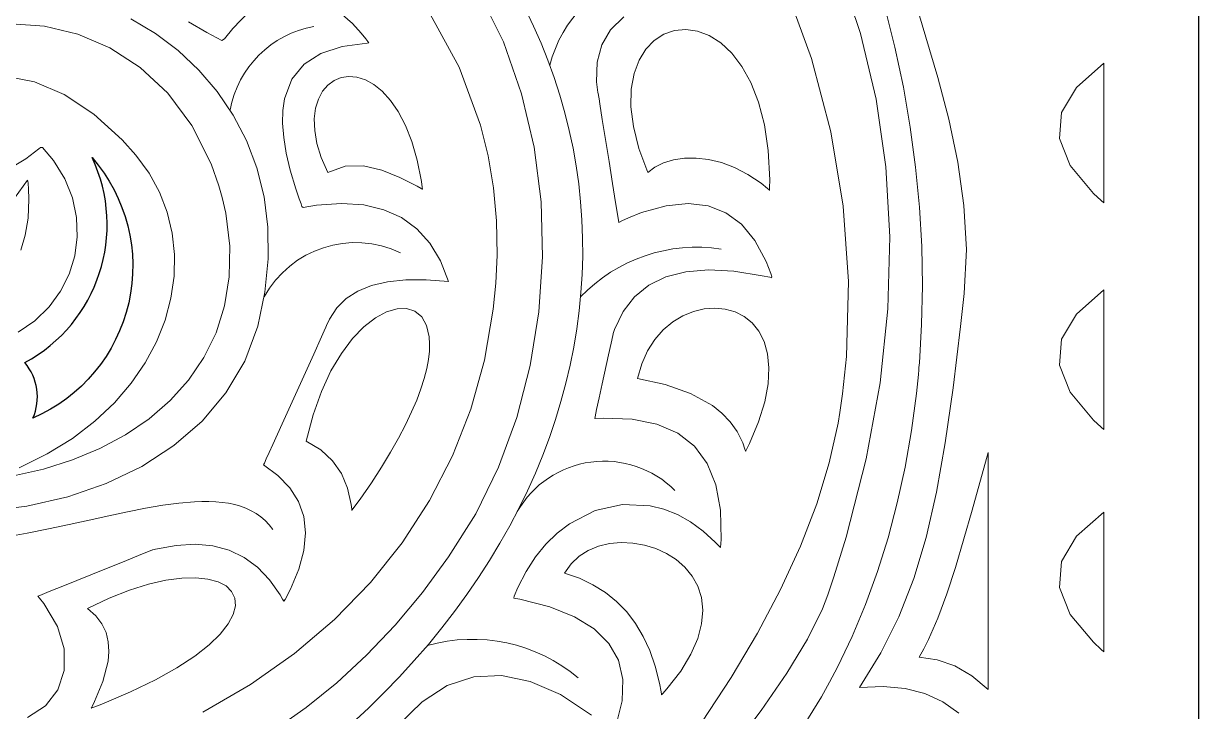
# Model space of a CAD drawing. Header units: inches. Extents: x 249 to 1192, y -18 to 440.
# Drawn here: x 689.839 to 690.362, y 239.227 to 239.533 of the extents above; entities that cross this region are included whole.
import ezdxf

# ---------------------------------------------------------------- set-up
doc = ezdxf.new("R2010")
doc.units = ezdxf.units.IN
doc.header["$MEASUREMENT"] = 0
doc.layers.add('KACA', color=141, linetype='Continuous', lineweight=30)

# ---------------------------------------------------------------- blocks, each defined once
blk = doc.blocks.new('GORGA')
blk.add_lwpolyline([(366.59218, 151.19092), (367.59218, 151.19092), (367.59218, 149.19092), (366.59218, 149.19092)], close=True)
blk.add_lwpolyline([(366.59218, 151.19092), (367.59218, 151.19092), (367.59218, 149.19092), (366.59218, 149.19092)], close=True)
at = {"lineweight": 9}
for points in [[(367.06744, 150.68873), (367.07988, 150.69487), (367.09108, 150.70178), (367.10104, 150.70939), (367.10976, 150.71758), (367.11725, 150.72627), (367.12352, 150.73537), (367.12855, 150.74477), (367.13237, 150.75439), (367.13497, 150.76413), (367.13636, 150.77389), (367.13654, 150.78359), (367.13551, 150.79312), (367.13327, 150.8024), (367.12984, 150.81133), (367.12521, 150.81982), (367.11938, 150.82776), (367.11329, 150.83457), (367.10058, 150.84606), (367.08742, 150.85471), (367.0742, 150.86035), (367.06131, 150.86286)], [(367.05892, 150.81926), (367.07043, 150.82615), (367.07623, 150.83063), (367.07695, 150.83124), (367.07774, 150.83123), (367.07947, 150.82932), (367.08262, 150.82541), (367.08766, 150.81723), (367.09107, 150.80874), (367.09292, 150.8001), (367.09326, 150.79146), (367.09216, 150.783), (367.08966, 150.77487), (367.08584, 150.76724), (367.08074, 150.76027), (367.07442, 150.75412), (367.06696, 150.74896)], [(367.14274, 150.88714), (367.15089, 150.88236), (367.1553, 150.87996), (367.15759, 150.87877), (367.15878, 150.87953), (367.16242, 150.88418), (367.16978, 150.89168)], [(367.20781, 150.8932), (367.21567, 150.8863), (367.21963, 150.88196), (367.22162, 150.87956), (367.22261, 150.8783), (367.22303, 150.8777), (367.22228, 150.87765), (367.21111, 150.87607), (367.2017, 150.87298), (367.1942, 150.8682), (367.18877, 150.86156), (367.18553, 150.85287), (367.18478, 150.8477), (367.18464, 150.84196), (367.18513, 150.83562), (367.18626, 150.82866), (367.18805, 150.82105), (367.19051, 150.81278), (367.19201, 150.80839), (367.19282, 150.80613), (367.19324, 150.80498), (367.19385, 150.80452), (367.19976, 150.80546), (367.2108, 150.80625), (367.22078, 150.80561), (367.22971, 150.80352), (367.23758, 150.8), (367.24439, 150.79504), (367.25014, 150.78864), (367.25484, 150.7808), (367.25847, 150.77152), (367.24847, 150.77234), (367.23943, 150.77233), (367.23135, 150.77148), (367.22425, 150.76981), (367.21811, 150.7673), (367.21293, 150.76395), (367.20872, 150.75978), (367.20548, 150.75477), (367.20422, 150.75196), (367.2039, 150.75123), (367.20315, 150.74956), (367.20195, 150.74692), (367.19848, 150.73927), (367.19404, 150.72947), (367.1844, 150.70821), (367.18029, 150.69913), (367.17864, 150.6955), (367.17736, 150.69268), (367.17651, 150.69081), (367.17616, 150.69004), (367.18252, 150.68533), (367.18787, 150.67976), (367.1917, 150.67364), (367.19403, 150.66697), (367.19483, 150.65974), (367.19413, 150.65195), (367.19191, 150.64361), (367.18818, 150.63472), (367.18575, 150.63006), (367.18511, 150.62931), (367.18459, 150.63028), (367.18352, 150.63216), (367.17883, 150.63893), (367.1735, 150.64449), (367.16753, 150.64885), (367.16092, 150.65199), (367.15366, 150.65393), (367.14576, 150.65465), (367.13722, 150.65417), (367.12804, 150.65248), (367.12685, 150.65218), (367.12674, 150.65215), (367.1265, 150.65205), (367.1253, 150.65157), (367.12051, 150.64964), (367.11336, 150.64675), (367.10483, 150.64331), (367.08757, 150.63635), (367.08081, 150.63363), (367.07662, 150.63194), (367.07579, 150.63161), (367.07574, 150.63158), (367.07645, 150.63076), (367.07845, 150.62827), (367.08447, 150.61816), (367.08742, 150.60811), (367.08742, 150.59857), (367.08462, 150.58999), (367.07915, 150.58284), (367.07115, 150.57757)], [(367.33647, 150.88933), (367.33061, 150.88357), (367.32664, 150.87683), (367.32456, 150.86909), (367.32436, 150.86036), (367.32497, 150.85563), (367.32515, 150.85465), (367.32516, 150.8546), (367.32521, 150.85429), (367.32543, 150.85289), (367.3258, 150.85057), (367.3269, 150.8437), (367.32832, 150.83479), (367.32989, 150.82493), (367.33144, 150.81521), (367.33279, 150.80673), (367.33377, 150.8006), (367.33406, 150.79875), (367.3342, 150.7979), (367.3342, 150.79786), (367.33562, 150.79853), (367.33861, 150.79988), (367.34439, 150.8022), (367.35524, 150.80529), (367.3651, 150.80631), (367.37399, 150.80527), (367.3819, 150.80217), (367.38883, 150.79701), (367.39478, 150.78979), (367.39975, 150.7805), (367.40187, 150.77508), (367.40237, 150.77365), (367.40224, 150.77323), (367.40139, 150.77343), (367.39805, 150.77415), (367.38546, 150.77616), (367.37412, 150.77675), (367.36403, 150.7759), (367.35519, 150.77363), (367.3476, 150.76992), (367.34127, 150.76479), (367.33618, 150.75823), (367.33235, 150.75024), (367.33173, 150.74847), (367.3317, 150.74833), (367.33153, 150.74753), (367.33079, 150.74413), (367.32966, 150.73891), (367.32685, 150.72601), (367.3255, 150.71977), (367.32438, 150.71466), (367.32368, 150.7114), (367.32352, 150.71069), (367.32374, 150.71062), (367.32724, 150.7108), (367.34012, 150.71037), (367.35119, 150.70814), (367.36045, 150.7041), (367.36791, 150.69825), (367.37357, 150.69059), (367.37742, 150.68113), (367.37947, 150.66986), (367.37972, 150.65678), (367.3795, 150.65322), (367.3771, 150.65559), (367.37177, 150.66054), (367.36617, 150.66462), (367.36033, 150.66785), (367.35433, 150.67023), (367.34822, 150.67176), (367.33586, 150.67235), (367.32372, 150.66966), (367.31223, 150.66377), (367.30687, 150.65964), (367.30183, 150.65473), (367.29718, 150.64906), (367.29297, 150.64262), (367.28925, 150.63543), (367.2876, 150.63156), (367.28747, 150.63073), (367.28839, 150.63056), (367.29022, 150.63021), (367.30351, 150.62684), (367.31455, 150.62244), (367.32331, 150.61701), (367.3298, 150.61056), (367.33403, 150.60307), (367.33599, 150.59455), (367.33568, 150.585), (367.3331, 150.57442)], [(367.32215, 150.57861), (367.30823, 150.58779), (367.29485, 150.5937), (367.282, 150.59634), (367.2697, 150.5957), (367.25793, 150.59179), (367.24671, 150.58461), (367.23602, 150.57415)], [(367.46544, 150.89831), (367.47622, 150.86235), (367.48109, 150.84372), (367.4851, 150.82471), (367.48783, 150.80537), (367.4889, 150.78574), (367.48793, 150.7662), (367.48627, 150.75148), (367.48297, 150.72431), (367.47948, 150.69986), (367.47557, 150.67779), (367.47099, 150.65776), (367.46551, 150.63941), (367.45889, 150.62239), (367.45089, 150.60637), (367.44128, 150.59099), (367.45187, 150.59147), (367.46159, 150.59057), (367.47043, 150.58828), (367.47839, 150.5846), (367.48548, 150.57954)], [(367.06744, 150.68873), (367.07988, 150.69487), (367.09108, 150.70178), (367.10104, 150.70939), (367.10976, 150.71758), (367.11725, 150.72627), (367.12352, 150.73537), (367.12855, 150.74477), (367.13237, 150.75439), (367.13497, 150.76413), (367.13636, 150.77389), (367.13654, 150.78359), (367.13551, 150.79312), (367.13327, 150.8024), (367.12984, 150.81133), (367.12521, 150.81982), (367.11938, 150.82776), (367.11329, 150.83457), (367.10058, 150.84606), (367.08742, 150.85471), (367.0742, 150.86035), (367.06131, 150.86286)], [(367.05892, 150.81926), (367.07043, 150.82615), (367.07623, 150.83063), (367.07695, 150.83124), (367.07774, 150.83123), (367.07947, 150.82932), (367.08262, 150.82541), (367.08766, 150.81723), (367.09107, 150.80874), (367.09292, 150.8001), (367.09326, 150.79146), (367.09216, 150.783), (367.08966, 150.77487), (367.08584, 150.76724), (367.08074, 150.76027), (367.07442, 150.75412), (367.06696, 150.74896)], [(367.14274, 150.88714), (367.15089, 150.88236), (367.1553, 150.87996), (367.15759, 150.87877), (367.15878, 150.87953), (367.16242, 150.88418), (367.16978, 150.89168)], [(367.20781, 150.8932), (367.21567, 150.8863), (367.21963, 150.88196), (367.22162, 150.87956), (367.22261, 150.8783), (367.22303, 150.8777), (367.22228, 150.87765), (367.21111, 150.87607), (367.2017, 150.87298), (367.1942, 150.8682), (367.18877, 150.86156), (367.18553, 150.85287), (367.18478, 150.8477), (367.18464, 150.84196), (367.18513, 150.83562), (367.18626, 150.82866), (367.18805, 150.82105), (367.19051, 150.81278), (367.19201, 150.80839), (367.19282, 150.80613), (367.19324, 150.80498), (367.19385, 150.80452), (367.19976, 150.80546), (367.2108, 150.80625), (367.22078, 150.80561), (367.22971, 150.80352), (367.23758, 150.8), (367.24439, 150.79504), (367.25014, 150.78864), (367.25484, 150.7808), (367.25847, 150.77152), (367.24847, 150.77234), (367.23943, 150.77233), (367.23135, 150.77148), (367.22425, 150.76981), (367.21811, 150.7673), (367.21293, 150.76395), (367.20872, 150.75978), (367.20548, 150.75477), (367.20422, 150.75196), (367.2039, 150.75123), (367.20315, 150.74956), (367.20195, 150.74692), (367.19848, 150.73927), (367.19404, 150.72947), (367.1844, 150.70821), (367.18029, 150.69913), (367.17864, 150.6955), (367.17736, 150.69268), (367.17651, 150.69081), (367.17616, 150.69004), (367.18252, 150.68533), (367.18787, 150.67976), (367.1917, 150.67364), (367.19403, 150.66697), (367.19483, 150.65974), (367.19413, 150.65195), (367.19191, 150.64361), (367.18818, 150.63472), (367.18575, 150.63006), (367.18511, 150.62931), (367.18459, 150.63028), (367.18352, 150.63216), (367.17883, 150.63893), (367.1735, 150.64449), (367.16753, 150.64885), (367.16092, 150.65199), (367.15366, 150.65393), (367.14576, 150.65465), (367.13722, 150.65417), (367.12804, 150.65248), (367.12685, 150.65218), (367.12674, 150.65215), (367.1265, 150.65205), (367.1253, 150.65157), (367.12051, 150.64964), (367.11336, 150.64675), (367.10483, 150.64331), (367.08757, 150.63635), (367.08081, 150.63363), (367.07662, 150.63194), (367.07579, 150.63161), (367.07574, 150.63158), (367.07645, 150.63076), (367.07845, 150.62827), (367.08447, 150.61816), (367.08742, 150.60811), (367.08742, 150.59857), (367.08462, 150.58999), (367.07915, 150.58284), (367.07115, 150.57757)], [(367.33647, 150.88933), (367.33061, 150.88357), (367.32664, 150.87683), (367.32456, 150.86909), (367.32436, 150.86036), (367.32497, 150.85563), (367.32515, 150.85465), (367.32516, 150.8546), (367.32521, 150.85429), (367.32543, 150.85289), (367.3258, 150.85057), (367.3269, 150.8437), (367.32832, 150.83479), (367.32989, 150.82493), (367.33144, 150.81521), (367.33279, 150.80673), (367.33377, 150.8006), (367.33406, 150.79875), (367.3342, 150.7979), (367.3342, 150.79786), (367.33562, 150.79853), (367.33861, 150.79988), (367.34439, 150.8022), (367.35524, 150.80529), (367.3651, 150.80631), (367.37399, 150.80527), (367.3819, 150.80217), (367.38883, 150.79701), (367.39478, 150.78979), (367.39975, 150.7805), (367.40187, 150.77508), (367.40237, 150.77365), (367.40224, 150.77323), (367.40139, 150.77343), (367.39805, 150.77415), (367.38546, 150.77616), (367.37412, 150.77675), (367.36403, 150.7759), (367.35519, 150.77363), (367.3476, 150.76992), (367.34127, 150.76479), (367.33618, 150.75823), (367.33235, 150.75024), (367.33173, 150.74847), (367.3317, 150.74833), (367.33153, 150.74753), (367.33079, 150.74413), (367.32966, 150.73891), (367.32685, 150.72601), (367.3255, 150.71977), (367.32438, 150.71466), (367.32368, 150.7114), (367.32352, 150.71069), (367.32374, 150.71062), (367.32724, 150.7108), (367.34012, 150.71037), (367.35119, 150.70814), (367.36045, 150.7041), (367.36791, 150.69825), (367.37357, 150.69059), (367.37742, 150.68113), (367.37947, 150.66986), (367.37972, 150.65678), (367.3795, 150.65322), (367.3771, 150.65559), (367.37177, 150.66054), (367.36617, 150.66462), (367.36033, 150.66785), (367.35433, 150.67023), (367.34822, 150.67176), (367.33586, 150.67235), (367.32372, 150.66966), (367.31223, 150.66377), (367.30687, 150.65964), (367.30183, 150.65473), (367.29718, 150.64906), (367.29297, 150.64262), (367.28925, 150.63543), (367.2876, 150.63156), (367.28747, 150.63073), (367.28839, 150.63056), (367.29022, 150.63021), (367.30351, 150.62684), (367.31455, 150.62244), (367.32331, 150.61701), (367.3298, 150.61056), (367.33403, 150.60307), (367.33599, 150.59455), (367.33568, 150.585), (367.3331, 150.57442)], [(367.32215, 150.57861), (367.30823, 150.58779), (367.29485, 150.5937), (367.282, 150.59634), (367.2697, 150.5957), (367.25793, 150.59179), (367.24671, 150.58461), (367.23602, 150.57415)], [(367.46544, 150.89831), (367.47622, 150.86235), (367.48109, 150.84372), (367.4851, 150.82471), (367.48783, 150.80537), (367.4889, 150.78574), (367.48793, 150.7662), (367.48627, 150.75148), (367.48297, 150.72431), (367.47948, 150.69986), (367.47557, 150.67779), (367.47099, 150.65776), (367.46551, 150.63941), (367.45889, 150.62239), (367.45089, 150.60637), (367.44128, 150.59099), (367.45187, 150.59147), (367.46159, 150.59057), (367.47043, 150.58828), (367.47839, 150.5846), (367.48548, 150.57954)], [(367.21547, 150.57492), (367.22281, 150.58176), (367.22989, 150.58871), (367.23669, 150.59576), (367.24322, 150.6029), (367.24948, 150.61013), (367.25547, 150.61745), (367.26119, 150.62484), (367.26663, 150.63231), (367.2718, 150.63985), (367.2767, 150.64746), (367.28133, 150.65513), (367.28568, 150.66286), (367.28976, 150.67065), (367.29357, 150.67848), (367.29711, 150.68636), (367.30037, 150.69428), (367.30336, 150.70223), (367.30607, 150.71022), (367.30851, 150.71824), (367.31068, 150.72627), (367.31257, 150.73433), (367.31419, 150.7424), (367.31554, 150.75048), (367.31661, 150.75857), (367.3174, 150.76666), (367.31792, 150.77475), (367.31817, 150.78283), (367.31814, 150.79089), (367.31784, 150.79894), (367.31726, 150.80697), (367.3164, 150.81498), (367.31527, 150.82295), (367.31387, 150.8309), (367.31219, 150.8388), (367.31023, 150.84666), (367.308, 150.85448), (367.30549, 150.86224), (367.3027, 150.86995), (367.29964, 150.8776), (367.2963, 150.88518), (367.29269, 150.89269)], [(367.06123, 150.65778), (367.07095, 150.65957), (367.08043, 150.66148), (367.08966, 150.66346), (367.09862, 150.66544), (367.10728, 150.66734), (367.11562, 150.66912), (367.12362, 150.6707), (367.13127, 150.67201), (367.13853, 150.67299), (367.14538, 150.67358), (367.14865, 150.67371), (367.15181, 150.67371), (367.15486, 150.67359), (367.1578, 150.67332), (367.16062, 150.67291), (367.16332, 150.67234), (367.16589, 150.67161), (367.16834, 150.6707), (367.17067, 150.66962), (367.17286, 150.66835), (367.17492, 150.66688), (367.17684, 150.66521), (367.17863, 150.66332), (367.18028, 150.66122)], [(367.21547, 150.57492), (367.22281, 150.58176), (367.22989, 150.58871), (367.23669, 150.59576), (367.24322, 150.6029), (367.24948, 150.61013), (367.25547, 150.61745), (367.26119, 150.62484), (367.26663, 150.63231), (367.2718, 150.63985), (367.2767, 150.64746), (367.28133, 150.65513), (367.28568, 150.66286), (367.28976, 150.67065), (367.29357, 150.67848), (367.29711, 150.68636), (367.30037, 150.69428), (367.30336, 150.70223), (367.30607, 150.71022), (367.30851, 150.71824), (367.31068, 150.72627), (367.31257, 150.73433), (367.31419, 150.7424), (367.31554, 150.75048), (367.31661, 150.75857), (367.3174, 150.76666), (367.31792, 150.77475), (367.31817, 150.78283), (367.31814, 150.79089), (367.31784, 150.79894), (367.31726, 150.80697), (367.3164, 150.81498), (367.31527, 150.82295), (367.31387, 150.8309), (367.31219, 150.8388), (367.31023, 150.84666), (367.308, 150.85448), (367.30549, 150.86224), (367.3027, 150.86995), (367.29964, 150.8776), (367.2963, 150.88518), (367.29269, 150.89269)], [(367.06123, 150.65778), (367.07095, 150.65957), (367.08043, 150.66148), (367.08966, 150.66346), (367.09862, 150.66544), (367.10728, 150.66734), (367.11562, 150.66912), (367.12362, 150.6707), (367.13127, 150.67201), (367.13853, 150.67299), (367.14538, 150.67358), (367.14865, 150.67371), (367.15181, 150.67371), (367.15486, 150.67359), (367.1578, 150.67332), (367.16062, 150.67291), (367.16332, 150.67234), (367.16589, 150.67161), (367.16834, 150.6707), (367.17067, 150.66962), (367.17286, 150.66835), (367.17492, 150.66688), (367.17684, 150.66521), (367.17863, 150.66332), (367.18028, 150.66122)], [(367.38399, 150.56265), (367.39759, 150.58075), (367.40902, 150.59739), (367.41815, 150.61249), (367.42484, 150.626), (367.42723, 150.63213), (367.42842, 150.63569), (367.4299, 150.64016), (367.43539, 150.65788), (367.4443, 150.69265), (367.4505, 150.72649), (367.454, 150.75942), (367.45485, 150.79142), (367.45307, 150.82251), (367.4487, 150.85268), (367.44176, 150.88194), (367.43228, 150.91027)], [(367.18104, 150.57209), (367.19512, 150.58204), (367.20878, 150.59311), (367.22199, 150.60533), (367.2347, 150.61871), (367.24687, 150.63328), (367.25847, 150.64907), (367.27062, 150.66827), (367.28071, 150.68896), (367.28881, 150.71104), (367.29483, 150.7342), (367.2987, 150.75811), (367.30033, 150.78247), (367.29964, 150.80697), (367.29656, 150.83129), (367.291, 150.85512), (367.28288, 150.87814), (367.27213, 150.90004)], [(367.05189, 150.66929), (367.07085, 150.67167), (367.08901, 150.67582), (367.10612, 150.68171), (367.12195, 150.68931), (367.13627, 150.69858), (367.14884, 150.70951), (367.15943, 150.72205), (367.1678, 150.73618), (367.17354, 150.75165), (367.17679, 150.76687), (367.17827, 150.78159), (367.1781, 150.79574), (367.17636, 150.80927), (367.17314, 150.82212), (367.16855, 150.83425), (367.16266, 150.84558), (367.15557, 150.85606), (367.14739, 150.86564), (367.13819, 150.87426), (367.12807, 150.88186), (367.11713, 150.88838)], [(367.06808, 150.7855), (367.07012, 150.7922), (367.07137, 150.79976), (367.07176, 150.8082), (367.07161, 150.81275), (367.07144, 150.81511), (367.07133, 150.81632), (367.07106, 150.81665), (367.06335, 150.80601)], [(367.06394, 150.88625), (367.07871, 150.88513), (367.09345, 150.88157), (367.10778, 150.87547), (367.12128, 150.86674), (367.13357, 150.85529), (367.14423, 150.84102), (367.15286, 150.82384), (367.15629, 150.81413), (367.15776, 150.80899), (367.1593, 150.80199), (367.16108, 150.78733), (367.16087, 150.77357), (367.15881, 150.76071), (367.15501, 150.74877), (367.14962, 150.73776), (367.14277, 150.72771), (367.13458, 150.71861), (367.1252, 150.7105), (367.11474, 150.70338), (367.10334, 150.69726), (367.09114, 150.69217), (367.07826, 150.68811), (367.06483, 150.68511)], [(367.25027, 150.89044), (367.26319, 150.86689), (367.27275, 150.84115), (367.27614, 150.82747), (367.27853, 150.81327), (367.27986, 150.79855), (367.28009, 150.78331), (367.27951, 150.77089), (367.27839, 150.75926), (367.27449, 150.73662), (367.26842, 150.71484), (367.26026, 150.69398), (367.25004, 150.67413), (367.23784, 150.65535), (367.22372, 150.63771), (367.20773, 150.62128), (367.18992, 150.60613), (367.17037, 150.59233), (367.14912, 150.57996)], [(367.40839, 150.90251), (367.41997, 150.87074), (367.42859, 150.83815), (367.43413, 150.80502), (367.43647, 150.77161), (367.43551, 150.7382), (367.43375, 150.72158), (367.43255, 150.7133), (367.43179, 150.7086), (367.42791, 150.69091), (367.4223, 150.67262), (367.41505, 150.65381), (367.40623, 150.6346), (367.39593, 150.61508), (367.38422, 150.59535), (367.37118, 150.57552)], [(367.38399, 150.56265), (367.39759, 150.58075), (367.40902, 150.59739), (367.41815, 150.61249), (367.42484, 150.626), (367.42723, 150.63213), (367.42842, 150.63569), (367.4299, 150.64016), (367.43539, 150.65788), (367.4443, 150.69265), (367.4505, 150.72649), (367.454, 150.75942), (367.45485, 150.79142), (367.45307, 150.82251), (367.4487, 150.85268), (367.44176, 150.88194), (367.43228, 150.91027)], [(367.18104, 150.57209), (367.19512, 150.58204), (367.20878, 150.59311), (367.22199, 150.60533), (367.2347, 150.61871), (367.24687, 150.63328), (367.25847, 150.64907), (367.27062, 150.66827), (367.28071, 150.68896), (367.28881, 150.71104), (367.29483, 150.7342), (367.2987, 150.75811), (367.30033, 150.78247), (367.29964, 150.80697), (367.29656, 150.83129), (367.291, 150.85512), (367.28288, 150.87814), (367.27213, 150.90004)], [(367.05189, 150.66929), (367.07085, 150.67167), (367.08901, 150.67582), (367.10612, 150.68171), (367.12195, 150.68931), (367.13627, 150.69858), (367.14884, 150.70951), (367.15943, 150.72205), (367.1678, 150.73618), (367.17354, 150.75165), (367.17679, 150.76687), (367.17827, 150.78159), (367.1781, 150.79574), (367.17636, 150.80927), (367.17314, 150.82212), (367.16855, 150.83425), (367.16266, 150.84558), (367.15557, 150.85606), (367.14739, 150.86564), (367.13819, 150.87426), (367.12807, 150.88186), (367.11713, 150.88838)], [(367.06808, 150.7855), (367.07012, 150.7922), (367.07137, 150.79976), (367.07176, 150.8082), (367.07161, 150.81275), (367.07144, 150.81511), (367.07133, 150.81632), (367.07106, 150.81665), (367.06335, 150.80601)], [(367.06394, 150.88625), (367.07871, 150.88513), (367.09345, 150.88157), (367.10778, 150.87547), (367.12128, 150.86674), (367.13357, 150.85529), (367.14423, 150.84102), (367.15286, 150.82384), (367.15629, 150.81413), (367.15776, 150.80899), (367.1593, 150.80199), (367.16108, 150.78733), (367.16087, 150.77357), (367.15881, 150.76071), (367.15501, 150.74877), (367.14962, 150.73776), (367.14277, 150.72771), (367.13458, 150.71861), (367.1252, 150.7105), (367.11474, 150.70338), (367.10334, 150.69726), (367.09114, 150.69217), (367.07826, 150.68811), (367.06483, 150.68511)], [(367.25027, 150.89044), (367.26319, 150.86689), (367.27275, 150.84115), (367.27614, 150.82747), (367.27853, 150.81327), (367.27986, 150.79855), (367.28009, 150.78331), (367.27951, 150.77089), (367.27839, 150.75926), (367.27449, 150.73662), (367.26842, 150.71484), (367.26026, 150.69398), (367.25004, 150.67413), (367.23784, 150.65535), (367.22372, 150.63771), (367.20773, 150.62128), (367.18992, 150.60613), (367.17037, 150.59233), (367.14912, 150.57996)], [(367.40839, 150.90251), (367.41997, 150.87074), (367.42859, 150.83815), (367.43413, 150.80502), (367.43647, 150.77161), (367.43551, 150.7382), (367.43375, 150.72158), (367.43255, 150.7133), (367.43179, 150.7086), (367.42791, 150.69091), (367.4223, 150.67262), (367.41505, 150.65381), (367.40623, 150.6346), (367.39593, 150.61508), (367.38422, 150.59535), (367.37118, 150.57552)], [(367.41665, 150.57432), (367.42059, 150.58052), (367.42437, 150.58686), (367.42802, 150.59335), (367.43151, 150.59999), (367.43806, 150.61366), (367.444, 150.62784), (367.44934, 150.64249), (367.45406, 150.6576), (367.45816, 150.67311), (367.46164, 150.689), (367.46447, 150.70524), (367.46667, 150.72179), (367.46752, 150.73017), (367.4677, 150.73223), (367.46779, 150.73328), (367.46796, 150.73539), (367.46897, 150.75242), (367.46932, 150.76966), (367.469, 150.78709), (367.468, 150.80467), (367.46631, 150.82237), (367.46393, 150.84015), (367.46085, 150.85798), (367.45706, 150.87583), (367.45256, 150.89366)], [(367.41665, 150.57432), (367.42059, 150.58052), (367.42437, 150.58686), (367.42802, 150.59335), (367.43151, 150.59999), (367.43806, 150.61366), (367.444, 150.62784), (367.44934, 150.64249), (367.45406, 150.6576), (367.45816, 150.67311), (367.46164, 150.689), (367.46447, 150.70524), (367.46667, 150.72179), (367.46752, 150.73017), (367.4677, 150.73223), (367.46779, 150.73328), (367.46796, 150.73539), (367.46897, 150.75242), (367.46932, 150.76966), (367.469, 150.78709), (367.468, 150.80467), (367.46631, 150.82237), (367.46393, 150.84015), (367.46085, 150.85798), (367.45706, 150.87583), (367.45256, 150.89366)]]:
    blk.add_lwpolyline(points, dxfattribs=at)
for points in [[(367.34565, 150.90981, 0.275428), (367.30354, 150.86773)], [(367.34565, 150.90981, 0.275428), (367.30354, 150.86773)], [(367.1986, 150.88504, 0.312335), (367.16123, 150.84791)], [(367.1986, 150.88504, 0.312335), (367.16123, 150.84791)], [(367.23715, 150.78439, 0.396733), (367.17643, 150.76474)], [(367.23715, 150.78439, 0.396733), (367.17643, 150.76474)], [(367.37985, 150.78596, 0.245802), (367.31723, 150.76468)], [(367.37985, 150.78596, 0.245802), (367.31723, 150.76468)], [(367.35923, 150.67862, 0.493345), (367.28908, 150.66929)], [(367.35923, 150.67862, 0.493345), (367.28908, 150.66929)], [(367.31617, 150.59529, 0.248001), (367.24908, 150.60965)], [(367.31617, 150.59529, 0.248001), (367.24908, 150.60965)]]:
    blk.add_lwpolyline(points, format="xyb", dxfattribs=at)
for points in [[(367.34713, 150.8201), (367.34318, 150.83071), (367.34072, 150.84045), (367.33963, 150.84929), (367.33977, 150.85719), (367.34101, 150.86414), (367.34322, 150.87008), (367.34626, 150.87499), (367.34999, 150.87884), (367.3543, 150.88159), (367.35903, 150.88321), (367.36406, 150.88366), (367.36926, 150.88291), (367.37448, 150.88094), (367.37961, 150.87769), (367.38449, 150.87315), (367.38901, 150.86728), (367.39303, 150.86004), (367.3964, 150.8514), (367.39901, 150.84133), (367.40071, 150.82979), (367.40137, 150.81676), (367.40136, 150.81326), (367.40135, 150.81237), (367.40128, 150.81212), (367.4011, 150.81228), (367.40039, 150.81291), (367.39751, 150.81524), (367.39165, 150.8192), (367.38575, 150.82225), (367.37989, 150.82444), (367.37415, 150.82582), (367.36862, 150.82644), (367.36339, 150.82637), (367.35854, 150.82564), (367.35415, 150.82432), (367.35032, 150.82246), (367.34713, 150.8201)], [(367.34713, 150.8201), (367.34318, 150.83071), (367.34072, 150.84045), (367.33963, 150.84929), (367.33977, 150.85719), (367.34101, 150.86414), (367.34322, 150.87008), (367.34626, 150.87499), (367.34999, 150.87884), (367.3543, 150.88159), (367.35903, 150.88321), (367.36406, 150.88366), (367.36926, 150.88291), (367.37448, 150.88094), (367.37961, 150.87769), (367.38449, 150.87315), (367.38901, 150.86728), (367.39303, 150.86004), (367.3964, 150.8514), (367.39901, 150.84133), (367.40071, 150.82979), (367.40137, 150.81676), (367.40136, 150.81326), (367.40135, 150.81237), (367.40128, 150.81212), (367.4011, 150.81228), (367.40039, 150.81291), (367.39751, 150.81524), (367.39165, 150.8192), (367.38575, 150.82225), (367.37989, 150.82444), (367.37415, 150.82582), (367.36862, 150.82644), (367.36339, 150.82637), (367.35854, 150.82564), (367.35415, 150.82432), (367.35032, 150.82246), (367.34713, 150.8201)], [(367.55009, 150.86867), (367.53787, 150.85791), (367.53129, 150.84674), (367.53036, 150.83516), (367.53505, 150.82317), (367.54539, 150.81078), (367.54885, 150.80761), (367.55009, 150.8066), (367.55009, 150.80725), (367.55009, 150.81626), (367.55009, 150.84902), (367.55009, 150.86294), (367.55009, 150.86867)], [(367.55009, 150.86867), (367.53787, 150.85791), (367.53129, 150.84674), (367.53036, 150.83516), (367.53505, 150.82317), (367.54539, 150.81078), (367.54885, 150.80761), (367.55009, 150.8066), (367.55009, 150.80725), (367.55009, 150.81626), (367.55009, 150.84902), (367.55009, 150.86294), (367.55009, 150.86867)], [(367.20475, 150.8201), (367.20184, 150.82678), (367.19992, 150.83301), (367.19891, 150.83876), (367.19873, 150.84399), (367.1993, 150.84866), (367.20054, 150.85273), (367.20237, 150.85616), (367.20472, 150.85892), (367.20751, 150.86097), (367.21065, 150.86227), (367.21408, 150.86278), (367.2177, 150.86246), (367.22145, 150.86128), (367.22524, 150.85919), (367.22899, 150.85616), (367.23263, 150.85215), (367.23608, 150.84712), (367.23926, 150.84103), (367.24209, 150.83385), (367.24449, 150.82553), (367.24638, 150.81604), (367.24677, 150.81348), (367.24685, 150.81263), (367.24674, 150.81269), (367.24629, 150.81293), (367.24449, 150.81391), (367.23686, 150.81778), (367.22879, 150.82104), (367.22056, 150.823), (367.21245, 150.82292), (367.20475, 150.8201)], [(367.20475, 150.8201), (367.20184, 150.82678), (367.19992, 150.83301), (367.19891, 150.83876), (367.19873, 150.84399), (367.1993, 150.84866), (367.20054, 150.85273), (367.20237, 150.85616), (367.20472, 150.85892), (367.20751, 150.86097), (367.21065, 150.86227), (367.21408, 150.86278), (367.2177, 150.86246), (367.22145, 150.86128), (367.22524, 150.85919), (367.22899, 150.85616), (367.23263, 150.85215), (367.23608, 150.84712), (367.23926, 150.84103), (367.24209, 150.83385), (367.24449, 150.82553), (367.24638, 150.81604), (367.24677, 150.81348), (367.24685, 150.81263), (367.24674, 150.81269), (367.24629, 150.81293), (367.24449, 150.81391), (367.23686, 150.81778), (367.22879, 150.82104), (367.22056, 150.823), (367.21245, 150.82292), (367.20475, 150.8201)], [(367.55009, 150.76779), (367.53787, 150.75703), (367.53129, 150.74586), (367.53036, 150.73428), (367.53505, 150.72229), (367.54539, 150.70989), (367.54885, 150.70673), (367.55009, 150.70571), (367.55009, 150.70637), (367.55009, 150.71538), (367.55009, 150.74814), (367.55009, 150.76206), (367.55009, 150.76779)], [(367.55009, 150.76779), (367.53787, 150.75703), (367.53129, 150.74586), (367.53036, 150.73428), (367.53505, 150.72229), (367.54539, 150.70989), (367.54885, 150.70673), (367.55009, 150.70571), (367.55009, 150.70637), (367.55009, 150.71538), (367.55009, 150.74814), (367.55009, 150.76206), (367.55009, 150.76779)], [(367.19519, 150.70061), (367.19818, 150.71228), (367.20187, 150.72267), (367.20612, 150.73178), (367.21079, 150.73961), (367.21575, 150.74615), (367.22084, 150.7514), (367.22593, 150.75537), (367.23089, 150.75805), (367.23557, 150.75943), (367.23983, 150.75953), (367.24353, 150.75832), (367.24653, 150.75583), (367.2487, 150.75203), (367.24988, 150.74693), (367.25007, 150.7439), (367.24995, 150.74053), (367.24953, 150.73685), (367.24877, 150.73283), (367.24766, 150.72849), (367.24618, 150.72383), (367.24432, 150.71883), (367.24206, 150.71352), (367.23938, 150.70787), (367.23626, 150.7019), (367.23269, 150.69559), (367.22865, 150.68897), (367.22412, 150.68201), (367.21908, 150.67473), (367.21636, 150.67096), (367.21566, 150.67001), (367.21543, 150.6697), (367.21543, 150.66973), (367.21542, 150.66986), (367.21537, 150.67036), (367.21516, 150.67233), (367.21357, 150.67969), (367.21077, 150.6862), (367.20678, 150.69186), (367.20158, 150.69666), (367.19519, 150.70061)], [(367.19519, 150.70061), (367.19818, 150.71228), (367.20187, 150.72267), (367.20612, 150.73178), (367.21079, 150.73961), (367.21575, 150.74615), (367.22084, 150.7514), (367.22593, 150.75537), (367.23089, 150.75805), (367.23557, 150.75943), (367.23983, 150.75953), (367.24353, 150.75832), (367.24653, 150.75583), (367.2487, 150.75203), (367.24988, 150.74693), (367.25007, 150.7439), (367.24995, 150.74053), (367.24953, 150.73685), (367.24877, 150.73283), (367.24766, 150.72849), (367.24618, 150.72383), (367.24432, 150.71883), (367.24206, 150.71352), (367.23938, 150.70787), (367.23626, 150.7019), (367.23269, 150.69559), (367.22865, 150.68897), (367.22412, 150.68201), (367.21908, 150.67473), (367.21636, 150.67096), (367.21566, 150.67001), (367.21543, 150.6697), (367.21543, 150.66973), (367.21542, 150.66986), (367.21537, 150.67036), (367.21516, 150.67233), (367.21357, 150.67969), (367.21077, 150.6862), (367.20678, 150.69186), (367.20158, 150.69666), (367.19519, 150.70061)], [(367.34256, 150.72847), (367.34442, 150.73499), (367.34702, 150.74077), (367.35027, 150.7458), (367.35404, 150.75006), (367.35823, 150.75356), (367.36272, 150.75629), (367.36741, 150.75824), (367.37219, 150.75939), (367.37695, 150.75976), (367.38157, 150.75932), (367.38596, 150.75807), (367.38999, 150.75601), (367.39356, 150.75312), (367.39656, 150.7494), (367.39888, 150.74484), (367.4004, 150.73943), (367.40103, 150.73318), (367.40065, 150.72606), (367.39914, 150.71807), (367.39641, 150.70921), (367.39234, 150.69947), (367.39109, 150.6969), (367.39077, 150.69625), (367.39064, 150.69609), (367.39059, 150.69627), (367.39038, 150.69698), (367.38941, 150.69974), (367.38695, 150.70477), (367.38384, 150.7092), (367.38015, 150.71306), (367.37593, 150.71642), (367.36611, 150.72179), (367.35483, 150.72568), (367.34256, 150.72847)], [(367.34256, 150.72847), (367.34442, 150.73499), (367.34702, 150.74077), (367.35027, 150.7458), (367.35404, 150.75006), (367.35823, 150.75356), (367.36272, 150.75629), (367.36741, 150.75824), (367.37219, 150.75939), (367.37695, 150.75976), (367.38157, 150.75932), (367.38596, 150.75807), (367.38999, 150.75601), (367.39356, 150.75312), (367.39656, 150.7494), (367.39888, 150.74484), (367.4004, 150.73943), (367.40103, 150.73318), (367.40065, 150.72606), (367.39914, 150.71807), (367.39641, 150.70921), (367.39234, 150.69947), (367.39109, 150.6969), (367.39077, 150.69625), (367.39064, 150.69609), (367.39059, 150.69627), (367.39038, 150.69698), (367.38941, 150.69974), (367.38695, 150.70477), (367.38384, 150.7092), (367.38015, 150.71306), (367.37593, 150.71642), (367.36611, 150.72179), (367.35483, 150.72568), (367.34256, 150.72847)], [(367.49854, 150.69549), (367.49854, 150.69519), (367.49854, 150.69431), (367.49854, 150.69289), (367.49854, 150.69096), (367.49854, 150.68577), (367.49854, 150.67903), (367.49854, 150.67105), (367.49854, 150.66215), (367.49854, 150.64281), (367.49854, 150.62347), (367.49854, 150.61456), (367.49854, 150.60659), (367.49854, 150.59985), (367.49854, 150.59465), (367.49854, 150.59273), (367.49854, 150.59131), (367.49854, 150.59043), (367.49854, 150.59013), (367.49125, 150.59614), (367.48372, 150.60054), (367.47593, 150.60332), (367.46789, 150.60449), (367.47, 150.60818), (367.47209, 150.61232), (367.47619, 150.62179), (367.48018, 150.63259), (367.48407, 150.6444), (367.49151, 150.66981), (367.49854, 150.69549)], [(367.49854, 150.69549), (367.49854, 150.69519), (367.49854, 150.69431), (367.49854, 150.69289), (367.49854, 150.69096), (367.49854, 150.68577), (367.49854, 150.67903), (367.49854, 150.67105), (367.49854, 150.66215), (367.49854, 150.64281), (367.49854, 150.62347), (367.49854, 150.61456), (367.49854, 150.60659), (367.49854, 150.59985), (367.49854, 150.59465), (367.49854, 150.59273), (367.49854, 150.59131), (367.49854, 150.59043), (367.49854, 150.59013), (367.49125, 150.59614), (367.48372, 150.60054), (367.47593, 150.60332), (367.46789, 150.60449), (367.47, 150.60818), (367.47209, 150.61232), (367.47619, 150.62179), (367.48018, 150.63259), (367.48407, 150.6444), (367.49151, 150.66981), (367.49854, 150.69549)], [(367.55009, 150.66898), (367.53787, 150.65822), (367.53129, 150.64705), (367.53036, 150.63547), (367.53505, 150.62348), (367.54539, 150.61108), (367.54885, 150.60792), (367.55009, 150.6069), (367.55009, 150.60756), (367.55009, 150.61657), (367.55009, 150.64933), (367.55009, 150.66325), (367.55009, 150.66898)], [(367.55009, 150.66898), (367.53787, 150.65822), (367.53129, 150.64705), (367.53036, 150.63547), (367.53505, 150.62348), (367.54539, 150.61108), (367.54885, 150.60792), (367.55009, 150.6069), (367.55009, 150.60756), (367.55009, 150.61657), (367.55009, 150.64933), (367.55009, 150.66325), (367.55009, 150.66898)], [(367.31011, 150.64182), (367.31298, 150.64596), (367.31654, 150.64932), (367.32067, 150.65193), (367.32525, 150.6538), (367.33016, 150.65496), (367.33527, 150.65542), (367.34048, 150.6552), (367.34565, 150.65431), (367.35068, 150.65277), (367.35544, 150.65061), (367.3598, 150.64784), (367.36366, 150.64447), (367.36688, 150.64052), (367.36936, 150.63602), (367.37097, 150.63098), (367.37159, 150.62541), (367.3711, 150.61934), (367.36938, 150.61278), (367.36631, 150.60575), (367.36178, 150.59826), (367.35565, 150.59035), (367.35386, 150.5883), (367.35339, 150.58779), (367.35322, 150.5877), (367.35318, 150.58795), (367.35302, 150.58897), (367.35229, 150.59293), (367.35043, 150.60043), (367.34805, 150.60735), (367.34514, 150.61369), (367.34171, 150.61944), (367.33776, 150.62462), (367.33328, 150.62922), (367.32827, 150.63324), (367.32274, 150.63668), (367.31669, 150.63954), (367.31011, 150.64182)], [(367.31011, 150.64182), (367.31298, 150.64596), (367.31654, 150.64932), (367.32067, 150.65193), (367.32525, 150.6538), (367.33016, 150.65496), (367.33527, 150.65542), (367.34048, 150.6552), (367.34565, 150.65431), (367.35068, 150.65277), (367.35544, 150.65061), (367.3598, 150.64784), (367.36366, 150.64447), (367.36688, 150.64052), (367.36936, 150.63602), (367.37097, 150.63098), (367.37159, 150.62541), (367.3711, 150.61934), (367.36938, 150.61278), (367.36631, 150.60575), (367.36178, 150.59826), (367.35565, 150.59035), (367.35386, 150.5883), (367.35339, 150.58779), (367.35322, 150.5877), (367.35318, 150.58795), (367.35302, 150.58897), (367.35229, 150.59293), (367.35043, 150.60043), (367.34805, 150.60735), (367.34514, 150.61369), (367.34171, 150.61944), (367.33776, 150.62462), (367.33328, 150.62922), (367.32827, 150.63324), (367.32274, 150.63668), (367.31669, 150.63954), (367.31011, 150.64182)], [(367.09786, 150.62616), (367.10745, 150.6307), (367.1165, 150.63427), (367.12494, 150.63691), (367.13271, 150.63868), (367.13976, 150.63962), (367.14601, 150.63978), (367.15142, 150.63922), (367.15592, 150.63799), (367.15945, 150.63613), (367.16195, 150.6337), (367.16336, 150.63075), (367.16362, 150.62732), (367.16267, 150.62348), (367.16044, 150.61926), (367.15688, 150.61472), (367.15193, 150.60991), (367.14552, 150.60488), (367.1376, 150.59968), (367.1281, 150.59437), (367.11697, 150.58898), (367.10414, 150.58358), (367.10066, 150.58223), (367.09977, 150.58189), (367.0995, 150.58183), (367.09957, 150.58196), (367.09985, 150.58251), (367.10093, 150.58471), (367.10468, 150.59369), (367.10696, 150.60266), (367.10733, 150.60704), (367.10706, 150.61129), (367.10607, 150.61537), (367.10427, 150.61924), (367.10156, 150.62285), (367.09786, 150.62616)], [(367.09786, 150.62616), (367.10745, 150.6307), (367.1165, 150.63427), (367.12494, 150.63691), (367.13271, 150.63868), (367.13976, 150.63962), (367.14601, 150.63978), (367.15142, 150.63922), (367.15592, 150.63799), (367.15945, 150.63613), (367.16195, 150.6337), (367.16336, 150.63075), (367.16362, 150.62732), (367.16267, 150.62348), (367.16044, 150.61926), (367.15688, 150.61472), (367.15193, 150.60991), (367.14552, 150.60488), (367.1376, 150.59968), (367.1281, 150.59437), (367.11697, 150.58898), (367.10414, 150.58358), (367.10066, 150.58223), (367.09977, 150.58189), (367.0995, 150.58183), (367.09957, 150.58196), (367.09985, 150.58251), (367.10093, 150.58471), (367.10468, 150.59369), (367.10696, 150.60266), (367.10733, 150.60704), (367.10706, 150.61129), (367.10607, 150.61537), (367.10427, 150.61924), (367.10156, 150.62285), (367.09786, 150.62616)]]:
    blk.add_lwpolyline(points, close=True, dxfattribs=at)
blk.add_lwpolyline([(367.07356, 150.71077, 0.282893), (367.06997, 150.73548, 0.398256), (367.09985, 150.82674, -0.507593), (367.07356, 150.71077)], format="xyb")
blk.add_lwpolyline([(367.07356, 150.71077, 0.282893), (367.06997, 150.73548, 0.398256), (367.09985, 150.82674, -0.507593), (367.07356, 150.71077)], format="xyb")

msp = doc.modelspace()

# ---------------------------------------------------------------- block references
at = {"layer": 'KACA'}
msp.add_blockref('GORGA', (322.76993, 88.64625), dxfattribs=at)

doc.saveas('drawing.dxf')
